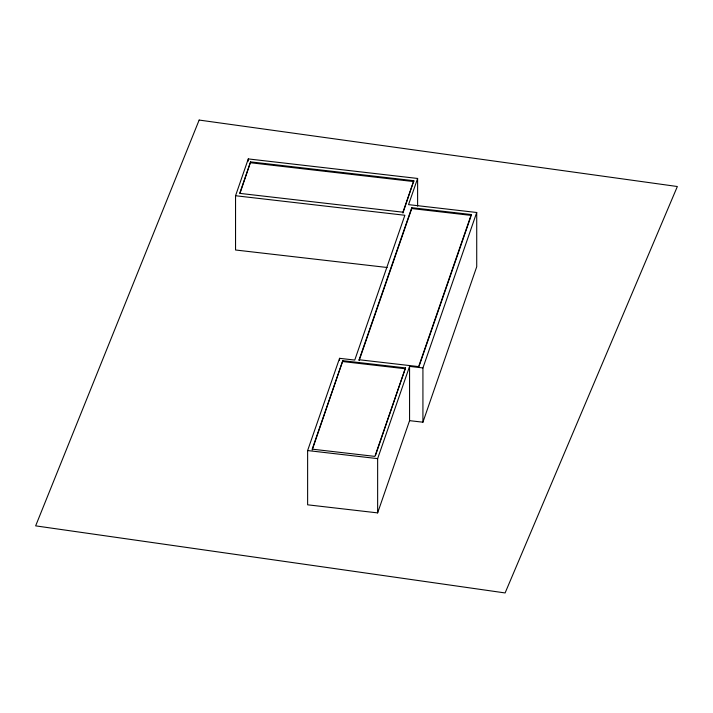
<?xml version="1.0" encoding="UTF-8"?>
<svg xmlns="http://www.w3.org/2000/svg" width="713" height="713" viewBox="0 0 713 713"><rect width="100%" height="100%" fill="white"/><g stroke="black" fill="none" stroke-linecap="round" stroke-linejoin="round"><path stroke-width="1.07" d="M387.159 267.491L235.548 249.996L235.548 195.736L248.293 158.919L417.613 178.455L417.613 206.137M250.593 161.887L239.693 193.366L402.925 212.198L413.816 180.719L250.593 161.887L240.058 193.178M417.613 178.455L408.549 204.631L476.721 212.492L422.925 367.935L409.565 366.393L409.565 420.652L377.64 512.888L307.624 504.813L307.624 450.554L339.548 358.318L354.753 360.074L404.868 215.273L235.548 195.736M342.81 360.689L312.196 449.154L374.878 456.391L405.501 367.917L342.81 360.689L312.196 450.019M413.816 180.719L402.925 213.062L402.925 212.198M359.129 359.744L411.757 207.688L471.275 214.551L471.275 215.415L411.757 208.553L359.129 360.609L359.129 359.744L418.647 366.607L471.275 214.551M375.599 455.17L405.501 367.917M377.64 512.888L377.64 458.628L409.565 366.393M419.012 366.429L470.91 216.467M409.565 420.652L422.925 422.194L476.721 266.751L476.721 212.492M250.593 162.751L413.816 181.583M342.81 361.553L405.501 368.79M307.624 450.554L377.64 458.628M422.925 367.935L422.925 422.194M411.757 207.688L411.757 208.553M339.548 358.318L339.548 360.528M248.293 158.919L248.293 161.129M199.15 120.06L35.65 525.864L505.107 592.94L677.35 186.521L199.15 120.06"/></g></svg>
